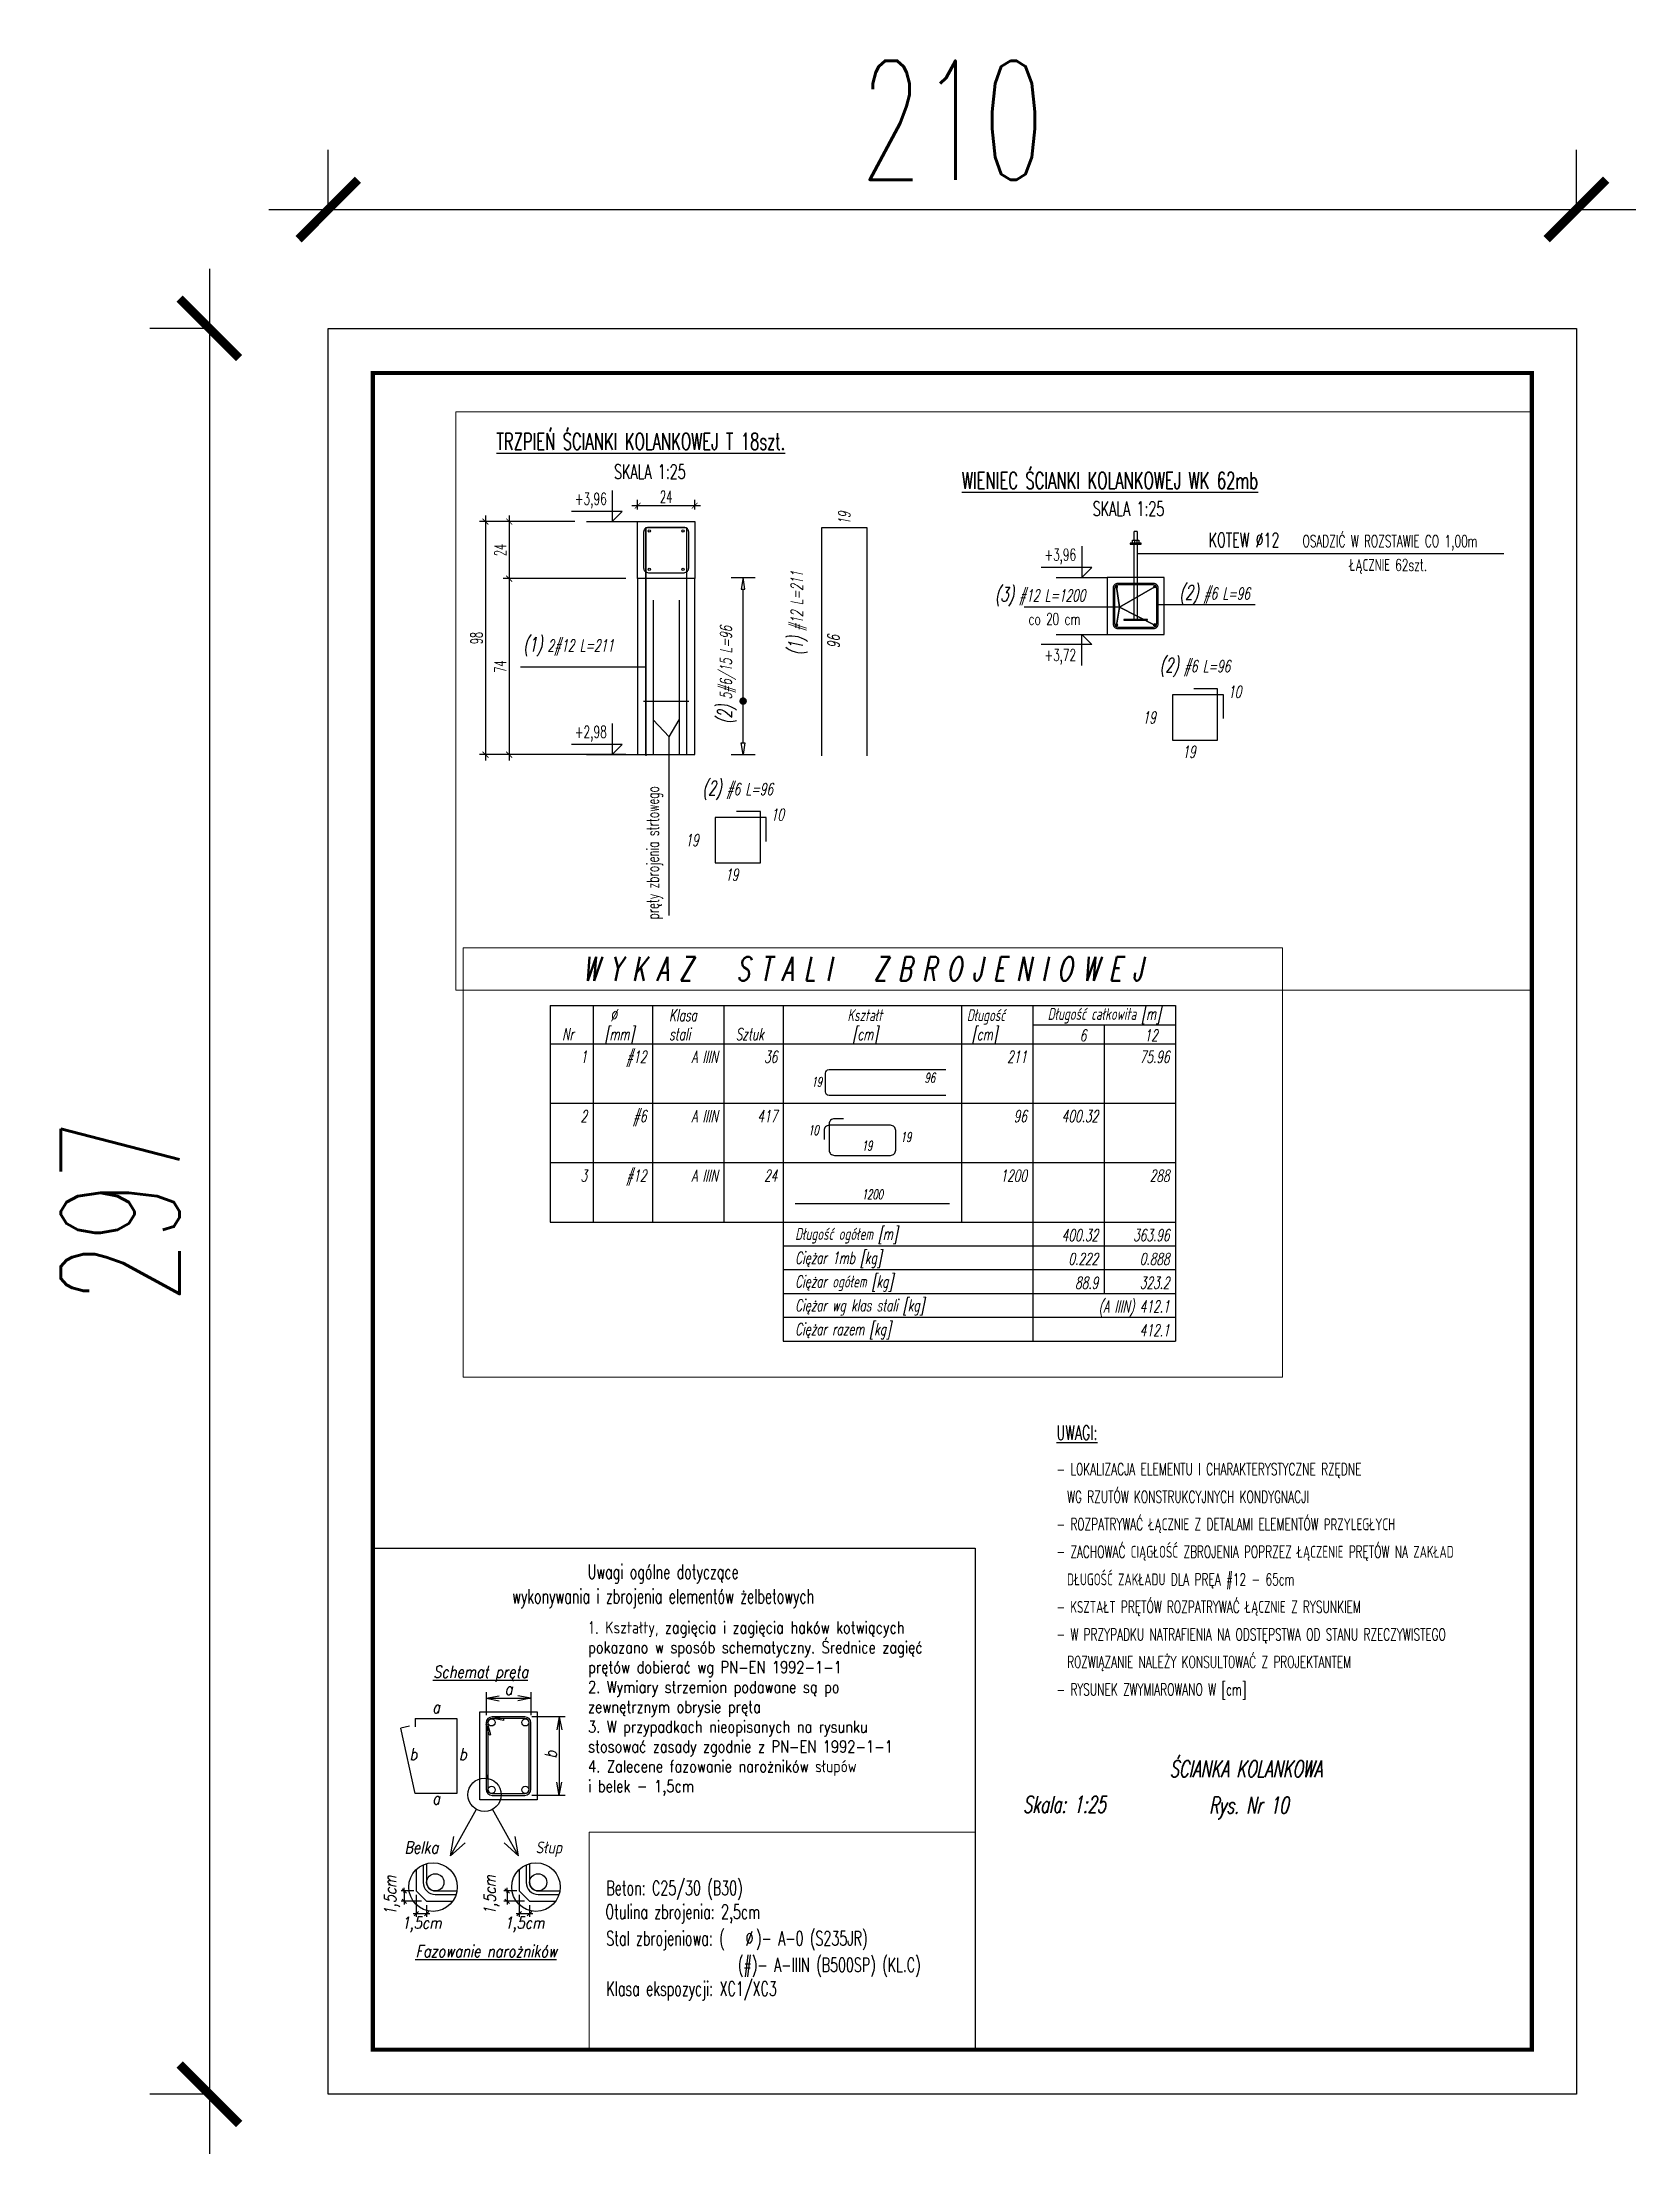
# Paper-space layout 'Layout1' of a CAD drawing. Header units: millimetres. Extents: x -251 to 18, y -18 to 338.
# The model-space entities are those that its viewports show. They can reach past a viewport. Long polylines and large blocks are cut down to what shows.
import ezdxf
from ezdxf.enums import TextEntityAlignment as Align

# ---------------------------------------------------------------- set-up
doc = ezdxf.new("R2010")
doc.units = ezdxf.units.MM
doc.header["$LTSCALE"] = 5
doc.layers.get('Defpoints').update_dxf_attribs({"color": 251})
doc.layers.add('__NIEDRUK__', color=54, linetype='Continuous', plot=False)
for name, color, linetype in [('K-HATCHpręt', 105, 'Continuous'), ('K-LINIA', 254, 'Continuous'), ('K-ODNOSNIK', 8, 'Continuous'), ('K-RAMKA', 181, 'Continuous'), ('K-SCIANY', 2, 'Continuous'), ('K-SRUBY', 3, 'Continuous'), ('K-TEXT 2.4mm', 71, 'Continuous'), ('K-TEXT 2.8mm', 101, 'Continuous'), ('K-TEXT 2mm', 254, 'Continuous'), ('K-WYMIARY', 1, 'Continuous'), ('K-ZBROJ_06', 101, 'Continuous'), ('K-ZBROJ_12', 161, 'Continuous'), ('ZBROJA_NIEZLICZAC', 255, 'Continuous'), ('ZBROJA_PRET', 161, 'Continuous'), ('ZBROJA_RZUTPR', 141, 'Continuous'), ('ZBROJA_RZUTPR1', 255, 'Continuous'), ('ZBROJA_ZASIEG', 253, 'Continuous'), ('ZBROJA_ZESTAWIENIE', 62, 'Continuous'), ('ZBROJA_ZESTAWIENIE1', 252, 'Continuous'), ('ZBROJA_ZESTAWIENIE2', 30, 'Continuous'), ('ZBROJA_ZESTAWIENIE3', 141, 'Continuous'), ('ZBROJA_ZESTAWIENIE4', 210, 'Continuous'), ('ZBROJA_ZLICZAC', 125, 'Continuous')]:
    doc.layers.add(name, color=color, linetype=linetype)
doc.styles.add('STYL_ZBROJA', font='romanszb.shx', dxfattribs={"width": 0.65, "oblique": 12})
doc.styles.add('text 2.4mm', font='romans.shx', dxfattribs={"width": 0.65})
doc.styles.add('text 2.8mm', font='romans.shx', dxfattribs={"width": 0.65})
doc.styles.add('text 2mm', font='romans.shx', dxfattribs={"width": 0.65})
doc.styles.add('WYM1', font='romanszb.shx', dxfattribs={"width": 0.6})
doc.dimstyles.new('CM100', dxfattribs={"dimscale": 5, "dimtxt": 2, "dimasz": 1, "dimexe": 1, "dimexo": 2, "dimgap": 0.5, "dimtad": 1, "dimrnd": 0.5, "dimdsep": 46, "dimtxsty": 'WYM1', "dimblk": 'OBLIQUE', "dimcen": 0, "dimdle": 1, "dimclrd": 253, "dimclre": 251, "dimclrt": 30, "dimadec": 0, "dimazin": 0, "dimtfac": 1, "dimtix": 1, "dimtmove": 0, "dimatfit": 0, "dimfxl": 1, "dimtfillclr": 256, "dimtolj": 1, "dimarcsym": 0})

# ---------------------------------------------------------------- blocks, each defined once
blk = doc.blocks.new('_ArchTick')
at = {"color": 0, "linetype": 'ByBlock', "const_width": 0.15}
blk.add_lwpolyline([(-0.5, -0.5), (0.5, 0.5)], dxfattribs=at)
blk = doc.blocks.new('*D8')
at = {"layer": '__NIEDRUK__', "color": 251, "lineweight": -2, "transparency": 16777216}
for p, q in [((-210, 317), (-210, 327)), ((0, 317), (0, 327))]:
    blk.add_line(p, q, dxfattribs=at)
at = {"layer": '__NIEDRUK__', "color": 253, "lineweight": -2, "transparency": 16777216}
blk.add_line((-220, 317), (10, 317), dxfattribs=at)
at = {"layer": 'Defpoints', "color": 0, "transparency": 16777216}
for p in [(0, 317), (-210, 297), (0, 297)]:
    blk.add_point(p, dxfattribs=at)
at = {"layer": '__NIEDRUK__', "color": 253, "lineweight": -2, "transparency": 16777216, "xscale": 10, "yscale": 10, "zscale": 10, "rotation": 180}
blk.add_blockref('_ArchTick', (-210, 317), dxfattribs=at)
at = {"layer": '__NIEDRUK__', "color": 253, "lineweight": -2, "transparency": 16777216, "xscale": 10, "yscale": 10, "zscale": 10}
blk.add_blockref('_ArchTick', (0, 317), dxfattribs=at)
at = {"layer": '__NIEDRUK__', "color": 30, "transparency": 16777216, "insert": (-105, 332), "char_height": 20, "attachment_point": 5, "style": 'WYM1'}
blk.add_mtext('\\A1;210', dxfattribs=at)
blk = doc.blocks.new('*D9')
at = {"layer": '__NIEDRUK__', "color": 253, "lineweight": -2, "transparency": 16777216}
blk.add_line((-230, 307), (-230, -10), dxfattribs=at)
at = {"layer": '__NIEDRUK__', "color": 251, "lineweight": -2, "transparency": 16777216}
for p, q in [((-230, 297), (-240, 297)), ((-230, 0), (-240, 0))]:
    blk.add_line(p, q, dxfattribs=at)
at = {"layer": 'Defpoints', "color": 0, "transparency": 16777216}
for p in [(-210, 297), (-210, 0), (-230, 0)]:
    blk.add_point(p, dxfattribs=at)
at = {"layer": '__NIEDRUK__', "color": 253, "lineweight": -2, "transparency": 16777216, "xscale": 10, "yscale": 10, "zscale": 10}
for p, rotation in [((-230, 297), 90), ((-230, 0), 270)]:
    blk.add_blockref('_ArchTick', p, dxfattribs=dict(at, rotation=rotation))
at = {"layer": '__NIEDRUK__', "color": 30, "transparency": 16777216, "insert": (-245, 148.5), "char_height": 20, "attachment_point": 5, "rotation": 90, "style": 'WYM1'}
blk.add_mtext('\\A1;297', dxfattribs=at)
blk = doc.blocks.new('A$C392df230')
h = blk.add_hatch()
h.set_pattern_fill('ANGLE', color=256, scale=0.025)
h.set_pattern_definition([(360, (-2880.4701, 5517.13781), (-5e-64, 0.174625), [0.127, -0.047625]), (90, (-2880.4701, 5517.13781), (-0.174625, 1e-17), [0.127, -0.047625])])
h.paths.add_polyline_path([(0.5, 0, 1), (-0.5, 0, 1)])
blk.add_circle((0, 0), 0.5)
blk = doc.blocks.new('*D10')
at = {"layer": 'Defpoints', "color": 0, "transparency": 16777216}
for p in [(33958.04, -61167.47), (33915.47, -61265.48), (33957.97, -61265.48)]:
    blk.add_point(p, dxfattribs=at)
at = {"layer": 'K-WYMIARY', "color": 251, "lineweight": -2, "transparency": 16777216}
for p, q in [((33953.04, -61167.47), (33912.97, -61167.47)), ((33952.97, -61265.48), (33912.97, -61265.48))]:
    blk.add_line(p, q, dxfattribs=at)
at = {"layer": 'K-WYMIARY', "color": 253, "lineweight": -2, "transparency": 16777216}
blk.add_line((33915.47, -61164.97), (33915.47, -61267.98), dxfattribs=at)
at = {"layer": 'K-WYMIARY', "color": 253, "lineweight": -2, "transparency": 16777216, "xscale": 2.5, "yscale": 2.5, "zscale": 2.5}
for p, rotation in [((33915.47, -61167.47), 90), ((33915.47, -61265.48), 270)]:
    blk.add_blockref('_ArchTick', p, dxfattribs=dict(at, rotation=rotation))
at = {"layer": 'K-WYMIARY', "color": 30, "transparency": 16777216, "insert": (33911.72, -61216.48), "char_height": 5, "attachment_point": 5, "rotation": 90, "style": 'WYM1'}
blk.add_mtext('\\A1;98', dxfattribs=at)
blk = doc.blocks.new('*D11')
at = {"layer": 'Defpoints', "color": 0, "transparency": 16777216}
for p in [(33958.04, -61167.47), (33925.47, -61191.47), (33979.49, -61191.47)]:
    blk.add_point(p, dxfattribs=at)
at = {"layer": 'K-WYMIARY', "color": 251, "lineweight": -2, "transparency": 16777216}
for p, q in [((33953.04, -61167.47), (33922.97, -61167.47)), ((33974.49, -61191.47), (33922.97, -61191.47))]:
    blk.add_line(p, q, dxfattribs=at)
at = {"layer": 'K-WYMIARY', "color": 253, "lineweight": -2, "transparency": 16777216}
blk.add_line((33925.47, -61164.97), (33925.47, -61193.97), dxfattribs=at)
at = {"layer": 'K-WYMIARY', "color": 253, "lineweight": -2, "transparency": 16777216, "xscale": 2.5, "yscale": 2.5, "zscale": 2.5}
for p, rotation in [((33925.47, -61167.47), 90), ((33925.47, -61191.47), 270)]:
    blk.add_blockref('_ArchTick', p, dxfattribs=dict(at, rotation=rotation))
at = {"layer": 'K-WYMIARY', "color": 30, "transparency": 16777216, "insert": (33921.72, -61179.47), "char_height": 5, "attachment_point": 5, "rotation": 90, "style": 'WYM1'}
blk.add_mtext('\\A1;24', dxfattribs=at)
blk = doc.blocks.new('*D12')
at = {"layer": 'Defpoints', "color": 0, "transparency": 16777216}
for p in [(33979.49, -61191.47), (33925.47, -61265.48), (33979.49, -61265.48)]:
    blk.add_point(p, dxfattribs=at)
at = {"layer": 'K-WYMIARY', "color": 251, "lineweight": -2, "transparency": 16777216}
for p, q in [((33974.49, -61191.47), (33922.97, -61191.47)), ((33974.49, -61265.48), (33922.97, -61265.48))]:
    blk.add_line(p, q, dxfattribs=at)
at = {"layer": 'K-WYMIARY', "color": 253, "lineweight": -2, "transparency": 16777216}
blk.add_line((33925.47, -61188.97), (33925.47, -61267.98), dxfattribs=at)
at = {"layer": 'K-WYMIARY', "color": 253, "lineweight": -2, "transparency": 16777216, "xscale": 2.5, "yscale": 2.5, "zscale": 2.5}
for p, rotation in [((33925.47, -61191.47), 90), ((33925.47, -61265.48), 270)]:
    blk.add_blockref('_ArchTick', p, dxfattribs=dict(at, rotation=rotation))
at = {"layer": 'K-WYMIARY', "color": 30, "transparency": 16777216, "insert": (33921.72, -61228.48), "char_height": 5, "attachment_point": 5, "rotation": 90, "style": 'WYM1'}
blk.add_mtext('\\A1;74', dxfattribs=at)
blk = doc.blocks.new('A$Cb27160d0')
for p, q in [((0.6, 5.27), (-0.6, 5.27)), ((-0.44, 1.7), (-0.44, 0.38)), ((0.45, 1.7), (0.45, 0.38))]:
    blk.add_line(p, q)
at = {"lineweight": -2}
for points in [[(-2.31, 0), (2.31, 0), (2.31, 0.38), (-2.31, 0.38)], [(-5, -32), (5, -32), (5, -31.62), (-5, -31.62)]]:
    blk.add_lwpolyline(points, close=True, dxfattribs=at)
blk.add_lwpolyline([(-1.33, 1.7), (1.34, 1.7), (1.34, 0.38), (-1.33, 0.38)], close=True)
for points in [[(-0.6, 1.7), (-0.6, 5.27)], [(0.6, 0), (0.6, -31.62), (-0.6, -31.62), (-0.6, 0)], [(0.6, 5.27), (0.6, 1.7)], [(1.34, 1.7), (1.34, 0.38)]]:
    blk.add_lwpolyline(points)
blk = doc.blocks.new('*D19')
at = {"layer": 'Defpoints', "color": 0, "transparency": 16777216}
for p in [(34003.49, -61160.8), (33979.49, -61167.47), (34003.49, -61167.47)]:
    blk.add_point(p, dxfattribs=at)
at = {"layer": 'K-WYMIARY', "color": 253, "lineweight": -2, "transparency": 16777216}
blk.add_line((33976.99, -61160.8), (34005.99, -61160.8), dxfattribs=at)
at = {"layer": 'K-WYMIARY', "color": 251, "lineweight": -2, "transparency": 16777216}
for p, q in [((33979.49, -61162.47), (33979.49, -61158.3)), ((34003.49, -61162.47), (34003.49, -61158.3))]:
    blk.add_line(p, q, dxfattribs=at)
at = {"layer": 'K-WYMIARY', "color": 253, "lineweight": -2, "transparency": 16777216, "xscale": 2.5, "yscale": 2.5, "zscale": 2.5, "rotation": 180}
blk.add_blockref('_ArchTick', (33979.49, -61160.8), dxfattribs=at)
at = {"layer": 'K-WYMIARY', "color": 253, "lineweight": -2, "transparency": 16777216, "xscale": 2.5, "yscale": 2.5, "zscale": 2.5}
blk.add_blockref('_ArchTick', (34003.49, -61160.8), dxfattribs=at)
at = {"layer": 'K-WYMIARY', "color": 30, "transparency": 16777216, "insert": (33991.49, -61157.05), "char_height": 5, "attachment_point": 5, "style": 'WYM1'}
blk.add_mtext('\\A1;24', dxfattribs=at)
blk = doc.blocks.new('_zestawiejnieM')
at = {"layer": 'ZBROJA_ZESTAWIENIE'}
for p, q in [((0, -40), (263, -40)), ((0, -40), (0, -48)), ((18, -40), (18, -48)), ((43, -40), (43, -48)), ((73, -40), (73, -48)), ((98, -40), (98, -48)), ((173, -40), (173, -48)), ((203, -40), (203, -48)), ((263, -40), (263, -56)), ((0, -48), (0, -56)), ((18, -48), (18, -56)), ((43, -48), (43, -56)), ((73, -48), (73, -56)), ((98, -48), (98, -56)), ((173, -48), (173, -56)), ((203, -48), (203, -56)), ((233, -48), (233, -56)), ((263, -48), (263, -56)), ((263, -48), (263, -56)), ((0, -56), (263, -56)), ((0, -56), (0, -81)), ((18, -56), (18, -81)), ((43, -56), (43, -81)), ((73, -56), (73, -81)), ((98, -56), (98, -81)), ((173, -56), (173, -81)), ((203, -56), (203, -81)), ((233, -56), (233, -81)), ((263, -56), (263, -81)), ((263, -56), (263, -81)), ((0, -81), (0, -106)), ((18, -81), (18, -106)), ((43, -81), (43, -106)), ((73, -81), (73, -106)), ((98, -81), (98, -106)), ((173, -81), (173, -106)), ((203, -81), (203, -106)), ((233, -81), (233, -106)), ((263, -81), (263, -106)), ((263, -81), (263, -106)), ((0, -106), (0, -131)), ((18, -106), (18, -131)), ((43, -106), (43, -131)), ((73, -106), (73, -131)), ((98, -106), (98, -131)), ((173, -106), (173, -131)), ((203, -106), (203, -131)), ((233, -106), (233, -131)), ((263, -106), (263, -131)), ((263, -106), (263, -131)), ((0, -131), (263, -131)), ((98, -131), (98, -181)), ((203, -131), (203, -181)), ((233, -131), (233, -161)), ((263, -131), (263, -171)), ((263, -131), (263, -161)), ((263, -131), (263, -171)), ((263, -161), (263, -171)), ((263, -171), (263, -181)), ((98, -181), (263, -181))]:
    blk.add_line(p, q, dxfattribs=at)
at = {"layer": 'ZBROJA_ZESTAWIENIE1'}
for p, q in [((203, -48), (263, -48)), ((0, -81), (263, -81)), ((0, -106), (263, -106)), ((98, -141), (263, -141)), ((98, -151), (263, -151)), ((98, -161), (263, -161)), ((98, -171), (263, -171))]:
    blk.add_line(p, q, dxfattribs=at)
at = {"layer": 'ZBROJA_ZESTAWIENIE3'}
for points in [[(166.35, -77.75), (117.25, -77.75, -0.414214), (115.75, -76.25), (115.75, -68.4, -0.414214), (117.25, -66.9), (166.35, -66.9)], [(123.35, -87.55), (119.5, -87.55, 0.414214), (117.3, -89.75), (117.3, -100.75, 0.414214), (119.5, -102.95), (143.1, -102.95, 0.414214), (145.3, -100.75), (145.3, -92.5, 0.414214), (143.1, -90.3), (117.35, -90.3, 0.414214), (115.15, -92.5), (115.15, -96.3)]]:
    blk.add_lwpolyline(points, format="xyb", dxfattribs=at)
blk.add_lwpolyline([(103, -123.2), (168, -123.2)], dxfattribs=at)
at = {"layer": 'ZBROJA_ZESTAWIENIE2', "style": 'STYL_ZBROJA', "oblique": 12, "width": 0.65}
for s, p in [(' %%c', (23, -48)), ('Klasa', (50, -48)), ('Kształt', (125, -48)), (' Długość', (173, -48)), ('Nr', (5, -56)), ('[mm]', (23, -56)), ('stali', (50, -56)), ('Sztuk', (78, -56)), (' [cm]', (125, -56)), ('  [cm]', (173, -56)), ('Długość ogółem [m]', (103, -140)), ('Ciężar 1mb [kg]', (103, -150)), ('Ciężar ogółem [kg]', (103, -160)), ('Ciężar wg klas stali [kg]', (103, -170)), ('Ciężar razem [kg]', (103, -180))]:
    blk.add_text(s, height=5, dxfattribs=at).set_placement(p, align=Align.BOTTOM_LEFT)
for s, height, p in [('Długość całkowita [m]', 5, (233, -46)), ('19', 4, (133.25, -100.9))]:
    blk.add_text(s, height=height, dxfattribs=at).set_placement(p, align=Align.CENTER)
for s, p in [('6', (225.5, -55)), ('12', (255.5, -55)), ('1', (15.5, -64)), ('#12', (40.5, -64)), ('A IIIN', (70.5, -64)), ('36', (95.5, -64)), ('211', (200.5, -64)), ('75.96', (260.5, -64)), ('2', (15.5, -89)), ('#6', (40.5, -89)), ('A IIIN', (70.5, -89)), ('417', (95.5, -89)), ('96', (200.5, -89)), ('400.32', (230.5, -89)), ('3', (15.5, -114)), ('#12', (40.5, -114)), ('A IIIN', (70.5, -114)), ('24', (95.5, -114)), ('1200', (200.5, -114)), ('288', (260.5, -114)), ('400.32', (230.5, -139)), ('363.96', (260.5, -139)), ('0.222', (230.5, -149)), ('0.888', (260.5, -149)), ('88.9', (230.5, -159)), ('323.2', (260.5, -159)), ('(A IIIN) 412.1', (260.5, -169)), ('412.1', (260.5, -179))]:
    blk.add_text(s, height=5, dxfattribs=at).set_placement(p, align=Align.RIGHT)
blk.add_text('19', height=4, dxfattribs=at).set_placement((114.35, -72.05), align=Align.MIDDLE_RIGHT)
for s, p in [('96', (161.9, -73.5)), ('10', (112.95, -95.6))]:
    blk.add_text(s, height=4, dxfattribs=at).set_placement(p, align=Align.BOTTOM_RIGHT)
blk.add_text('19', height=4, dxfattribs=at).set_placement((147.4, -95.25), align=Align.MIDDLE_LEFT)
blk.add_text('1200', height=4, dxfattribs=at).set_placement((135.5, -122.55), align=Align.BOTTOM_CENTER)
at = {"layer": 'ZBROJA_ZESTAWIENIE4', "style": 'STYL_ZBROJA', "oblique": 12, "width": 0.65}
blk.add_text('W Y K A Z   S T A L I   Z B R O J E N I O W E J', height=10, dxfattribs=at).set_placement((131.5, -29.5), align=Align.CENTER)
blk = doc.blocks.new('ramka')
at = {"const_width": 0.7}
blk.add_lwpolyline([(-195, 282), (0, 282), (0, 0), (-195, 0)], close=True, dxfattribs=at)
at = {"layer": '__NIEDRUK__'}
blk.add_lwpolyline([(-202.5, 289.5), (7.5, 289.5), (7.5, -7.5), (-202.5, -7.5)], close=True, dxfattribs=at)
dim = blk.add_linear_dim(base=(7.5, 309.5), p1=(-202.5, 289.5), p2=(7.5, 289.5), dimstyle='CM100', override={"dimscale": 10, "dimblk": 'ArchTick'}, dxfattribs=at)
dim.commit()
dim.dimension.update_dxf_attribs({"geometry": '*D8', "text_midpoint": (-97.5, 324.5), "insert": (7.5, -7.5)})
dim = blk.add_linear_dim(base=(-222.5, -7.5), p1=(-202.5, 289.5), p2=(-202.5, -7.5), angle=90, dimstyle='CM100', override={"dimscale": 10, "dimblk": 'ArchTick'}, dxfattribs=at)
dim.commit()
dim.dimension.update_dxf_attribs({"geometry": '*D9', "text_midpoint": (-237.5, 141), "insert": (7.5, -7.5)})

msp = doc.modelspace()

# ---------------------------------------------------------------- linework, layer by layer
at = {"layer": '__NIEDRUK__'}
msp.add_lwpolyline([(34181.487, -61211.879), (34196.487, -61211.879, 0.4142136), (34197.887, -61210.479), (34197.887, -61195.479, 0.4142136), (34196.487, -61194.079), (34181.487, -61194.079, 0.4142136), (34180.087, -61195.479), (34180.087, -61210.479, 0.4142136)], format="xyb", close=True, dxfattribs=at)
at = {"layer": 'K-HATCHpręt'}
msp.add_lwpolyline([(33983.99, -61188.974), (33998.99, -61188.974, 0.4142136), (34000.99, -61186.974), (34000.99, -61171.974, 0.4142136), (33998.99, -61169.974), (33983.99, -61169.974, 0.4142136), (33981.99, -61171.974), (33981.99, -61186.974, 0.4142136)], format="xyb", close=True, dxfattribs=at)
for points in [[(33985.99, -61200.479), (33985.99, -61265.479)], [(33996.989, -61200.479), (33996.989, -61265.479)]]:
    msp.add_lwpolyline(points, dxfattribs=at)
for centre in [(33984.388, -61171.41), (33998.591, -61171.41), (33984.388, -61187.537), (33998.591, -61187.537)]:
    msp.add_circle(centre, 0.5, dxfattribs=at)
at = {"layer": 'K-LINIA'}
msp.add_lwpolyline([(33979.49, -61265.479), (34003.49, -61265.479), (34003.49, -61191.474), (33979.49, -61191.474)], close=True, dxfattribs=at)
for points in [[(34239.283, -61202.463), (34198.487, -61202.463)], [(33930.174, -61228.577), (33982.99, -61228.577)], [(33992.718, -61333.142), (33992.718, -61257.982), (33985.99, -61250.853), (33992.718, -61257.982), (33996.989, -61250.853)]]:
    msp.add_lwpolyline(points, dxfattribs=at)
at = {"layer": 'K-ODNOSNIK'}
for points in [[(34343.811, -61181.084), (34189.587, -61181.084)], [(34182.114, -61203.528), (34197.089, -61211.043), (34182.114, -61203.528), (34180.886, -61211.043), (34182.114, -61203.528), (34197.089, -61194.916), (34182.114, -61203.528), (34180.886, -61194.916), (34182.114, -61203.528), (34142.065, -61203.528)]]:
    msp.add_lwpolyline(points, dxfattribs=at)
at = {"layer": 'K-SCIANY'}
for points in [[(33979.49, -61167.474), (34003.49, -61167.474), (34003.49, -61191.474), (33979.49, -61191.474)], [(34176.987, -61214.979), (34200.987, -61214.979), (34200.987, -61190.979), (34176.987, -61190.979)], [(34176.987, -61214.979), (34200.987, -61214.979), (34200.987, -61190.979), (34176.987, -61190.979)]]:
    msp.add_lwpolyline(points, close=True, dxfattribs=at)
at = {"layer": 'K-TEXT 2mm', "lineweight": -2}
for points in [[(33968.816, -61154.39), (33968.816, -61167.474), (33973.009, -61163.281), (33951.665, -61163.281)], [(34166.314, -61177.895), (34166.314, -61190.979), (34170.507, -61186.786), (34149.163, -61186.786)], [(34166.314, -61228.064), (34166.314, -61214.979), (34170.507, -61219.172), (34149.163, -61219.172)], [(33968.816, -61252.395), (33968.816, -61265.479), (33973.009, -61261.286), (33951.665, -61261.286)]]:
    msp.add_lwpolyline(points, dxfattribs=at)
at = {"layer": 'K-TEXT 2mm'}
for points in [[(33957.968, -61167.474), (33979.665, -61167.474)], [(34155.465, -61190.979), (34177.163, -61190.979)], [(34155.465, -61214.979), (34177.163, -61214.979)], [(33957.968, -61265.479), (33979.665, -61265.479)]]:
    msp.add_lwpolyline(points, dxfattribs=at)
at = {"layer": 'K-ZBROJ_06'}
msp.add_lwpolyline([(34181.487, -61212.479), (34196.487, -61212.479, 0.4142136), (34198.487, -61210.479), (34198.487, -61195.479, 0.4142136), (34196.487, -61193.479), (34181.487, -61193.479, 0.4142136), (34179.487, -61195.479), (34179.487, -61210.479, 0.4142136)], format="xyb", close=True, dxfattribs=at)
at = {"layer": 'K-ZBROJ_12'}
msp.add_lwpolyline([(33982.99, -61265.479), (33982.99, -61169.974), (33999.99, -61169.974), (33999.99, -61265.479)], dxfattribs=at)
at = {"layer": 'ZBROJA_PRET'}
for p, q in [((33982.99, -61169.974), (33982.99, -61265.974)), ((33981.99, -61242.978), (34000.99, -61242.978))]:
    msp.add_line(p, q, dxfattribs=at)
at = {"layer": 'ZBROJA_RZUTPR'}
for points in [[(34056.912, -61265.974), (34056.912, -61169.974, -0.4142136), (34056.912, -61169.974), (34075.912, -61169.974, -0.4142136), (34075.912, -61169.974), (34075.912, -61265.974)], [(34225.912, -61250.333), (34225.912, -61240.333, 0.4142136), (34225.912, -61240.333), (34204.412, -61240.333, 0.4142136), (34204.412, -61240.333), (34204.412, -61259.333, 0.4142136), (34204.412, -61259.333), (34223.412, -61259.333, 0.4142136), (34223.412, -61259.333), (34223.412, -61237.833, 0.4142136), (34223.412, -61237.833), (34213.412, -61237.833)], [(34033.603, -61301.959), (34033.603, -61291.959, 0.4142136), (34033.603, -61291.959), (34012.103, -61291.959, 0.4142136), (34012.103, -61291.959), (34012.103, -61310.959, 0.4142136), (34012.103, -61310.959), (34031.103, -61310.959, 0.4142136), (34031.103, -61310.959), (34031.103, -61289.459, 0.4142136), (34031.103, -61289.459), (34021.103, -61289.459)]]:
    msp.add_lwpolyline(points, format="xyb", dxfattribs=at)
at = {"layer": 'ZBROJA_ZASIEG'}
for p, q in [((34018.859, -61190.979), (34028.859, -61190.979)), ((34018.859, -61265.479), (34028.859, -61265.479))]:
    msp.add_line(p, q, dxfattribs=at)
msp.add_lwpolyline([(34023.859, -61260.479), (34024.634, -61260.479), (34023.859, -61265.479), (34023.084, -61260.479), (34023.859, -61260.479), (34023.859, -61195.979), (34024.634, -61195.979), (34023.859, -61190.979), (34023.084, -61195.979), (34023.859, -61195.979)], dxfattribs=at)
at = {"layer": 'ZBROJA_ZASIEG', "const_width": 1.575}
msp.add_lwpolyline([(34023.071, -61242.978, 1), (34024.646, -61242.978, 1)], format="xyb", close=True, dxfattribs=at)

# ---------------------------------------------------------------- block references
msp.add_blockref('_zestawiejnieM', (34918.285, -61242.635))
at = {"layer": 'K-SRUBY', "lineweight": -2}
msp.add_blockref('A$Cb27160d0', (34188.987, -61176.979), dxfattribs=at)
at = {"layer": 'K-ZBROJ_12', "xscale": -1, "rotation": 180}
msp.add_blockref('A$C392df230', (34180.886, -61194.916), dxfattribs=at)
at = {"layer": 'K-ZBROJ_12', "rotation": 180}
msp.add_blockref('A$C392df230', (34197.089, -61194.916), dxfattribs=at)
at = {"layer": 'K-ZBROJ_12'}
msp.add_blockref('A$C392df230', (34180.886, -61211.043), dxfattribs=at)
at = {"layer": 'K-ZBROJ_12', "xscale": -1}
msp.add_blockref('A$C392df230', (34197.089, -61211.043), dxfattribs=at)

# ---------------------------------------------------------------- texts
at = {"layer": 'K-TEXT 2.4mm', "style": 'text 2.4mm', "width": 0.65}
for p in [(33969.59, -61149.514), (34170.926, -61165.094)]:
    msp.add_text('SKALA 1:25', height=6, dxfattribs=at).set_placement(p)
at = {"layer": 'K-TEXT 2.4mm', "lineweight": -2, "style": 'text 2.4mm', "width": 0.65}
msp.add_text('KOTEW %%C12', height=6, dxfattribs=at).set_placement((34219.7, -61178.192))
at = {"layer": 'K-TEXT 2.8mm', "style": 'text 2.8mm', "width": 0.65}
for s, p in [('%%UTRZPIEŃ ŚCIANKI KOLANKOWEJ T 18szt.', (33920.108, -61137.281)), ('%%UWIENIEC ŚCIANKI KOLANKOWEJ WK 62mb', (34115.895, -61153.735))]:
    msp.add_text(s, height=7, dxfattribs=at).set_placement(p)
at = {"layer": 'K-TEXT 2mm', "lineweight": -2, "style": 'text 2mm', "width": 0.65}
for s, p in [('+3,96', (33953.104, -61160.395)), ('+3,96', (34150.601, -61183.9)), ('OSADZIĆ W ROZSTAWIE CO 1,00m', (34259.125, -61178.192)), ('ŁĄCZNIE 62szt.', (34278.879, -61188.236)), ('co 20 cm', (34143.897, -61210.959)), ('+3,72', (34150.601, -61226.106)), ('+2,98', (33953.104, -61258.4))]:
    msp.add_text(s, height=5, dxfattribs=at).set_placement(p)
at = {"layer": 'K-TEXT 2mm', "style": 'text 2mm', "width": 0.65}
msp.add_text('pręty zbrojenia strtowego', height=5, rotation=90, dxfattribs=at).set_placement((33988.356, -61334.842))
at = {"layer": 'ZBROJA_NIEZLICZAC', "insert": (34050.912, -61205.974), "char_height": 10, "attachment_point": 8, "rotation": 90, "style": 'STYL_ZBROJA'}
msp.add_mtext('\\H6;\\C71;\\H5;\\C256;\\H6;\\C71;(1)\\H5;\\C256; #12 L=211', dxfattribs=at)
at = {"layer": 'ZBROJA_NIEZLICZAC', "char_height": 5, "style": 'STYL_ZBROJA'}
for s, insert, attachment_point in [('\\H6;\\C71;\\H5;\\C256;\\H6;\\C71;(3)\\H5;\\C256; #12 L=1200', (34129.758, -61203.034), 7), ('\\H6;\\C71;\\H5;\\C256;\\H6;\\C71;(2)\\H5;\\C256; #6 L=96', (34222.219, -61202.278), 8), ('\\H6;\\C71;\\H5;\\C256;\\H6;\\C71;(2)\\H5;\\C256; #6 L=96', (34213.912, -61232.833), 8), ('\\H6;\\C71;\\H5;\\C256;\\H6;\\C71;(2)\\H5;\\C256; #6 L=96', (34021.603, -61284.459), 8)]:
    msp.add_mtext(s, dxfattribs=dict(at, insert=insert, attachment_point=attachment_point))
at = {"layer": 'ZBROJA_RZUTPR1', "style": 'STYL_ZBROJA', "oblique": 12, "width": 0.65}
msp.add_text('19', height=5, rotation=90, dxfattribs=at).set_placement((34066.412, -61163.331), align=Align.MIDDLE_RIGHT)
msp.add_text('96', height=5, rotation=90, dxfattribs=at).set_placement((34061.912, -61217.974), align=Align.MIDDLE)
for p in [(34233.412, -61239.083), (34041.103, -61290.709)]:
    msp.add_text('10', height=5, dxfattribs=at).set_placement(p, align=Align.MIDDLE_RIGHT)
for p in [(34191.912, -61249.833), (33999.603, -61301.459)]:
    msp.add_text('19', height=5, dxfattribs=at).set_placement(p, align=Align.MIDDLE_LEFT)
for p in [(34211.412, -61261.833), (34019.103, -61313.459)]:
    msp.add_text('19', height=5, dxfattribs=at).set_placement(p, align=Align.TOP_CENTER)
at = {"layer": 'ZBROJA_ZLICZAC', "insert": (34021.132, -61252.509), "char_height": 10, "attachment_point": 7, "rotation": 90, "style": 'STYL_ZBROJA'}
msp.add_mtext('\\H6;\\C71;\\H5;\\C256;\\H6;\\C71;(2)\\H5;\\C256; 5#6/15 L=96', dxfattribs=at)
at = {"layer": 'ZBROJA_ZLICZAC', "insert": (33931.367, -61224.089), "char_height": 10, "attachment_point": 7, "style": 'STYL_ZBROJA'}
msp.add_mtext('\\H6;\\C71;\\H5;\\C256;\\H6;\\C71;(1)\\H5;\\C256; 2#12 L=211', dxfattribs=at)

# ---------------------------------------------------------------- dimensions: what is measured, and where the dimension line sits
at = {"layer": 'K-WYMIARY'}
dim = msp.add_linear_dim(base=(34003.49, -61160.802), p1=(33979.49, -61167.474), p2=(34003.49, -61167.474), dimstyle='CM100', override={"dimscale": 2.5, "dimblk": 'ArchTick'}, dxfattribs=at)
dim.commit()
dim.dimension.update_dxf_attribs({"geometry": '*D19', "text_midpoint": (33991.49, -61157.052)})
for base, p1, p2, override, picture, middle in [((33915.4735, -61265.4794), (33958.041, -61167.474), (33957.9678, -61265.4794), {"dimscale": 2.5, "dimblk": 'ArchTick'}, '*D10', (33911.7235, -61216.4767)), ((33925.473, -61191.474), (33958.041, -61167.474), (33979.49, -61191.474), {"dimscale": 2.5, "dimblk": 'ArchTick'}, '*D11', (33921.723, -61179.474)), ((33925.4735, -61265.4794), (33979.4897, -61191.474), (33979.4897, -61265.4794), {"dimscale": 2.5, "dimblk": 'ArchTick', "dimtmove": 1}, '*D12', (33921.7235, -61228.4767))]:
    dim = msp.add_linear_dim(base=base, p1=p1, p2=p2, angle=90, dimstyle='CM100', override=override, dxfattribs=at)
    dim.commit()
    dim.dimension.update_dxf_attribs({"geometry": picture, "text_midpoint": middle})

psp = doc.layouts.get("Layout1")

# ---------------------------------------------------------------- linework, layer by layer
for p, q in [((-175.94, 60.12), (-175.94, 56.27)), ((-175.94, 59.1), (-173.75, 59.52)), ((-175.94, 59.1), (-173.75, 58.67)), ((-175.94, 59.1), (-168.4, 59.1)), ((-168.4, 59.1), (-170.59, 59.52)), ((-168.4, 59.1), (-170.59, 58.67)), ((-168.4, 60.12), (-168.4, 56.27)), ((-188.82, 54.42), (-190.26, 54.1)), ((-187.85, 43.07), (-190.26, 54.1)), ((-187.85, 55.69), (-187.85, 54.28)), ((-187.85, 55.69), (-180.88, 55.69)), ((-180.88, 55.69), (-180.88, 43.07)), ((-176.99, 56.8), (-167.35, 56.8)), ((-176.99, 42.03), (-176.99, 56.8)), ((-175.94, 54.96), (-175.94, 43.8)), ((-175.4, 52.9), (-175.91, 54.68)), ((-175.65, 54.96), (-175.65, 43.8)), ((-175.12, 52.98), (-175.63, 54.76)), ((-169.41, 55.98), (-174.93, 55.98)), ((-169.41, 55.69), (-174.93, 55.69)), ((-172.98, 55.37), (-174.81, 55.68)), ((-172.93, 55.66), (-174.76, 55.96)), ((-173.12, 55.69), (-173.37, 55.69)), ((-172.98, 55.37), (-172.93, 55.66)), ((-168.69, 43.8), (-168.69, 54.96)), ((-168.4, 43.8), (-168.4, 54.96)), ((-162.61, 55.98), (-168.25, 55.98)), ((-167.35, 56.8), (-167.35, 42.03)), ((-163.63, 55.98), (-164.06, 53.79)), ((-163.63, 55.98), (-163.2, 53.79)), ((-163.63, 55.98), (-163.63, 42.78)), ((-175.12, 52.98), (-175.4, 52.9)), ((-175.65, 45.49), (-175.65, 46.22)), ((-168.69, 45.49), (-168.69, 46.22)), ((-180.88, 43.07), (-187.85, 43.07)), ((-174.93, 43.07), (-169.41, 43.07)), ((-174.93, 42.78), (-169.41, 42.78)), ((-162.61, 42.78), (-168.25, 42.78)), ((-163.63, 42.78), (-164.06, 44.97)), ((-163.63, 42.78), (-163.2, 44.97)), ((-181.92, 32.63), (-177.57, 40.44)), ((-167.35, 42.03), (-176.99, 42.03)), ((-170.49, 32.63), (-174.84, 40.44)), ((-181.92, 32.63), (-181.34, 35.85)), ((-170.49, 32.63), (-171.06, 35.85)), ((-181.92, 32.63), (-179.48, 34.81)), ((-170.49, 32.63), (-172.92, 34.81)), ((-187.68, 30.29), (-187.68, 26.7)), ((-186.52, 31.07), (-186.52, 28.15)), ((-185.94, 31.28), (-185.94, 28.15)), ((-170.37, 30.29), (-170.37, 26.7)), ((-169.21, 31.07), (-169.21, 28.15)), ((-168.63, 31.28), (-168.63, 28.15)), ((-188.07, 26.7), (-190.23, 26.7)), ((-186.79, 24.96), (-190.23, 24.96)), ((-189.33, 26.33), (-190.08, 27.08)), ((-189.33, 24.59), (-190.08, 25.33)), ((-189.7, 26.41), (-189.7, 27.23)), ((-189.7, 26.7), (-189.7, 24.96)), ((-189.7, 25.25), (-189.7, 24.43)), ((-187.68, 26.7), (-185.94, 24.96)), ((-187.68, 26.06), (-187.68, 22.37)), ((-185.94, 24.96), (-181.55, 24.96)), ((-184.49, 26.7), (-180.83, 26.7)), ((-184.49, 26.12), (-180.97, 26.12)), ((-170.77, 26.7), (-172.93, 26.7)), ((-169.48, 24.96), (-172.93, 24.96)), ((-172.02, 26.33), (-172.77, 27.08)), ((-172.02, 24.59), (-172.77, 25.33)), ((-172.4, 26.41), (-172.4, 27.23)), ((-172.4, 26.7), (-172.4, 24.96)), ((-172.4, 25.25), (-172.4, 24.43)), ((-170.37, 26.7), (-168.63, 24.96)), ((-170.37, 26.06), (-170.37, 22.37)), ((-168.63, 24.96), (-164.25, 24.96)), ((-167.18, 26.7), (-163.52, 26.7)), ((-167.18, 26.12), (-163.66, 26.12)), ((-188.21, 22.9), (-185.41, 22.9)), ((-187.31, 23.27), (-188.06, 22.52)), ((-185.57, 23.27), (-186.31, 22.52)), ((-185.94, 24.32), (-185.94, 22.37)), ((-170.9, 22.9), (-168.1, 22.9)), ((-170, 23.27), (-170.75, 22.52)), ((-168.26, 23.27), (-169.01, 22.52)), ((-168.63, 24.32), (-168.63, 22.37))]:
    psp.add_line(p, q)
psp.add_lwpolyline([(-195, 84.35), (-93.66, 84.35), (-93.66, 0), (-195, 0)], close=True)
at = {"lineweight": 0}
psp.add_lwpolyline([(-158.59, 36.61), (-93.66, 36.61), (-93.66, 0), (-158.59, 0)], close=True, dxfattribs=at)
for centre, radius in [((-175.02, 55.05), 0.6), ((-169.33, 55.05), 0.6), ((-176.2, 42.89), 2.8), ((-175.02, 43.71), 0.6), ((-169.33, 43.71), 0.6), ((-184.86, 27.35), 4.08), ((-184.49, 28.15), 1.45), ((-167.55, 27.35), 4.08), ((-167.18, 28.15), 1.45)]:
    psp.add_circle(centre, radius)
for centre, radius, start, end in [((-174.93, 54.96), 1.02, 90, 180), ((-174.93, 54.96), 1.02, 186.4136, 195.8173), ((-174.93, 54.96), 0.726, 90, 180), ((-174.93, 54.96), 0.726, 186.4136, 195.8173), ((-174.93, 54.96), 1.02, 80.5963, 90), ((-174.93, 54.96), 0.726, 80.5963, 90), ((-169.41, 54.96), 1.02, 0, 90), ((-169.41, 54.96), 0.726, 0, 90), ((-174.93, 43.8), 1.02, 180, 270), ((-174.93, 43.8), 0.726, 180, 270), ((-169.41, 43.8), 1.02, 270, 0), ((-169.41, 43.8), 0.726, 270, 0), ((-184.49, 28.15), 2.03, 180, 270), ((-184.49, 28.15), 1.45, 180, 270), ((-167.18, 28.15), 2.03, 180, 270), ((-167.18, 28.15), 1.45, 180, 270)]:
    psp.add_arc(centre, radius, start, end)

# ---------------------------------------------------------------- block references
at = {"layer": 'K-RAMKA'}
psp.add_blockref('ramka', (0, 0), dxfattribs=at)

# ---------------------------------------------------------------- texts
at = {"layer": 'K-TEXT 2.4mm', "lineweight": -2, "style": 'text 2.4mm', "width": 0.65}
for s, p in [('%%UUWAGI:', (-79.97, 102.58)), ('Beton: C25/30 (B30)', (-155.71, 26)), ('Otulina zbrojenia: 2,5cm', (-155.86, 22)), ('Stal zbrojeniowa: (', (-155.72, 17.54)), ('∅', (-132.28, 17.54)), (')- A-0 (S235JR)', (-130.55, 17.54)), ('(#)- A-IIIN (B500SP) (KL.C)', (-133.58, 13.08)), ('Klasa ekspozycji: XC1/XC3', (-155.71, 9.08))]:
    psp.add_text(s, height=2.4, dxfattribs=at).set_placement(p)
for s, p in [('Uwagi ogólne dotyczące', (-146.15, 79.19)), ('wykonywania i zbrojenia elementów żelbetowych', (-146.15, 75.06))]:
    psp.add_text(s, height=2.4, dxfattribs=at).set_placement(p, align=Align.CENTER)
at = {"layer": 'K-TEXT 2.8mm', "style": 'STYL_ZBROJA', "oblique": 12, "width": 0.65}
for s, p in [('ŚCIANKA KOLANKOWA', (-48.09, 45.86)), ('Skala: 1:25', (-78.62, 39.86)), ('Rys. Nr 10', (-47.61, 39.71))]:
    psp.add_text(s, height=2.8, dxfattribs=at).set_placement(p, align=Align.CENTER)
at = {"layer": 'K-TEXT 2mm', "lineweight": -2, "style": 'text 2mm', "width": 0.65}
for s, p in [('- LOKALIZACJA ELEMENTU I CHARAKTERYSTYCZNE RZĘDNE', (-79.97, 96.63)), ('  WG RZUTÓW KONSTRUKCYJNYCH KONDYGNACJI ', (-79.97, 92)), ('- ROZPATRYWAĆ ŁĄCZNIE Z DETALAMI ELEMENTÓW PRZYLEGŁYCH', (-79.97, 87.37)), ('- ZACHOWAĆ CIĄGŁOŚĆ ZBROJENIA POPRZEZ ŁĄCZENIE PRĘTÓW NA ZAKŁAD', (-79.97, 82.74)), ('  DŁUGOŚĆ ZAKŁADU DLA PRĘA #12 - 65cm', (-79.97, 78.1)), ('- KSZTAŁT PRĘTÓW ROZPATRYWAĆ ŁĄCZNIE Z RYSUNKIEM', (-79.97, 73.47)), ('- W PRZYPADKU NATRAFIENIA NA ODSTĘPSTWA OD STANU RZECZYWISTEGO', (-79.97, 68.84)), ('  ROZWIĄZANIE NALEŻY KONSULTOWAĆ Z PROJEKTANTEM  ', (-79.97, 64.21)), ('- RYSUNEK ZWYMIAROWANO W [cm]', (-79.97, 59.58))]:
    psp.add_text(s, height=2, dxfattribs=at).set_placement(p)
at = {"layer": 'K-TEXT 2mm', "lineweight": -2, "style": 'text 2mm', "oblique": 12, "width": 0.8}
for s, p in [('%%USchemat pręta', (-176.84, 62.55)), ('a', (-184.36, 56.59)), ('a', (-184.36, 41.26)), ('Belka', (-186.83, 33.02)), ('Słup', (-165.37, 33.02)), ('%%UFazowanie narożników', (-175.89, 15.57))]:
    psp.add_text(s, height=2, dxfattribs=at).set_placement(p, align=Align.CENTER)
psp.add_text('a', height=2, dxfattribs=at).set_placement((-172.17, 59.1), align=Align.BOTTOM_CENTER)
for p in [(-188.18, 50.7), (-179.85, 50.7)]:
    psp.add_text('b', height=2, dxfattribs=at).set_placement(p, align=Align.TOP_CENTER)
psp.add_text('b', height=2, rotation=90, dxfattribs=at).set_placement((-163.47, 49.64), align=Align.BOTTOM_CENTER)
for p in [(-192.08, 25.94), (-175.34, 26.02)]:
    psp.add_text('1,5cm', height=2, rotation=90, dxfattribs=at).set_placement(p, align=Align.MIDDLE_CENTER)
for p in [(-186.81, 21.36), (-169.5, 21.36)]:
    psp.add_text('1,5cm', height=2, dxfattribs=at).set_placement(p, align=Align.MIDDLE_CENTER)
at = {"layer": 'K-TEXT 2mm', "lineweight": -2, "insert": (-158.78, 72), "char_height": 2, "width": 61.1414, "attachment_point": 1, "style": 'text 2mm'}
psp.add_mtext('1{\\W0.8;. Kształty, zagięcia i zagięcia haków kotwiących pokazano w sposób schematyczny. Średnice zagięć prętów dobierać wg PN-EN\\~1992-1-1\\P2. Wymiary strzemion podawane są po zewnętrznym obrysie pręta\\P3. W przypadkach nieopisanych na rysunku stosować zasady zgodnie z PN-EN\\~1992-1-1\\P4. Zalecene fazowanie narożników słupów  ^Ji belek - 1,5cm}', dxfattribs=at)

# ---------------------------------------------------------------- viewports
at = {"layer": 'Defpoints'}
psp.add_viewport(center=(-90.53, 226.83), size=(181.05, 97.2767), view_center_point=(34129.267, -61242.934), view_height=243.19187, dxfattribs=at)
psp.add_viewport(center=(-110.86, 149.22), size=(137.88, 72.1655), view_center_point=(35053.991, -61348.569), view_height=180.41384, status=3, dxfattribs=at)

doc.saveas('drawing.dxf')
